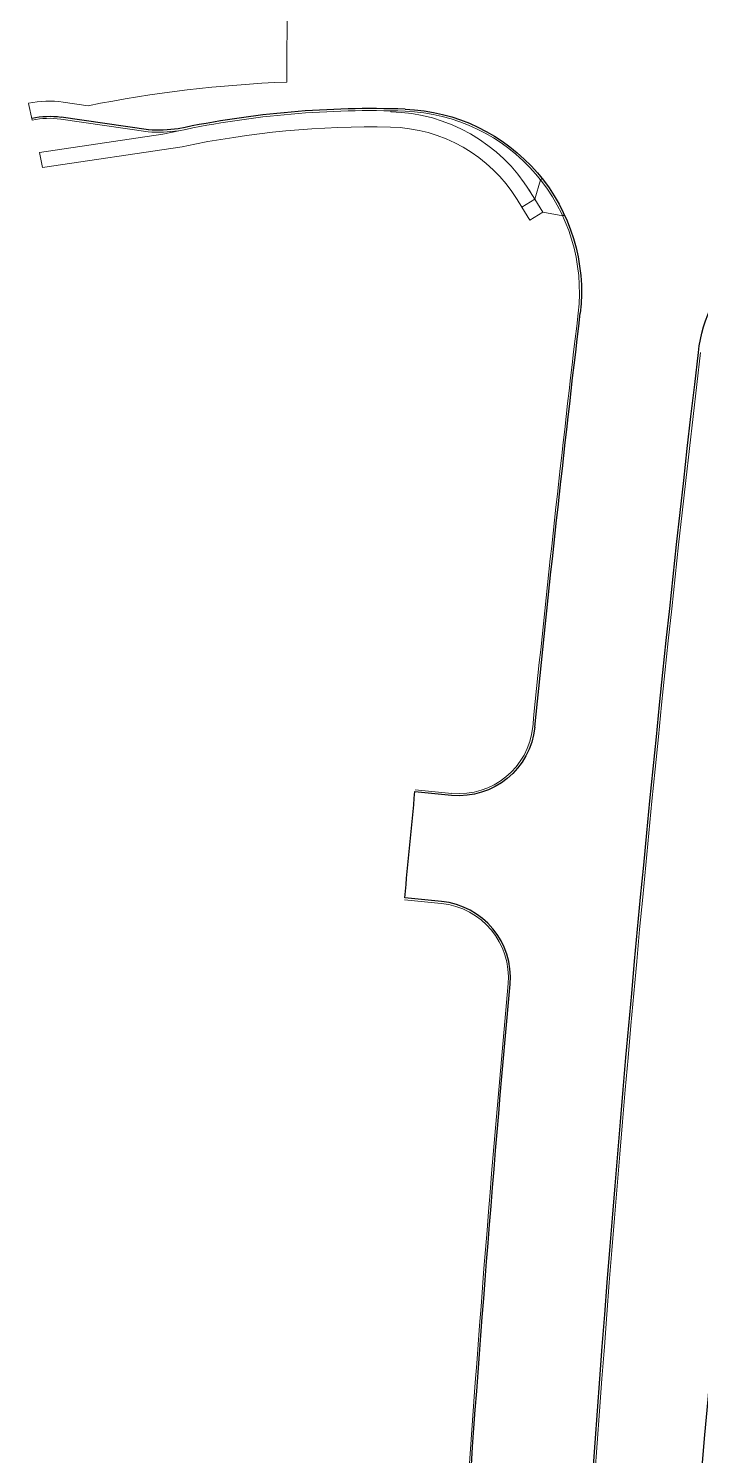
# Model space of a CAD drawing. Extents: x 2536801 to 2538856, y 7112140 to 7131569.
# Drawn here: x 2537953.9 to 2538174.3, y 7128729.5 to 7129198 of the extents above; entities that cross this region are included whole.
import ezdxf

# ---------------------------------------------------------------- set-up
doc = ezdxf.new("R2010")
doc.units = 0
doc.header["$LTSCALE"] = 100
doc.header["$MEASUREMENT"] = 0
for name, color, linetype, lineweight in [('D_BOC_FR', 3, 'Continuous', 13), ('D_BOC_MISC', 6, 'Continuous', 13), ('D_BOC_XST', 4, 'Continuous', 13), ('D_DRVWY_1', 6, 'Continuous', 30), ('D_EOS_ML', 7, 'Continuous', 30), ('D_EOT_ML', 7, 'Continuous', 13), ('D_FOC_FR', 3, 'Continuous', 30), ('D_FOC_XST', 4, 'Continuous', 30)]:
    doc.layers.add(name, color=color, linetype=linetype, lineweight=lineweight)

msp = doc.modelspace()

# ---------------------------------------------------------------- linework, layer by layer
at = {"layer": 'D_BOC_FR', "lineweight": 0, "extrusion": (0, 0, -1)}
for radius, start, end in [(8002.67, 5.776053, 6.755764), (7961.33, 1.824972, 6.697024), (8002.67, 3.737296, 5.171325)]:
    msp.add_arc((-2546081.33, 7128163.15), radius, start, end, dxfattribs=at)
at = {"layer": 'D_BOC_MISC'}
for p, q in [((2538072.74, 7129170.96), (2538072.73, 7129170.63)), ((2537957.49, 7129157.26), (2537997.98, 7129163.3)), ((2537997.98, 7129163.3), (2538003.2, 7129164.4)), ((2537958.56, 7129152.37), (2537957.49, 7129157.26)), ((2537958.56, 7129152.37), (2538004.3, 7129159.18)), ((2538121.89, 7129148.28), (2538120.01, 7129141.93)), ((2538121.89, 7129148.28), (2538122.41, 7129148.69)), ((2538117.75, 7129145.6), (2538120.01, 7129141.93)), ((2538114.21, 7129141.82), (2538115.75, 7129139.32)), ((2538115.75, 7129139.32), (2538120.01, 7129141.93)), ((2538115.75, 7129139.32), (2538118.36, 7129135.06)), ((2538118.36, 7129135.06), (2538122.62, 7129137.67)), ((2538120.01, 7129141.93), (2538122.62, 7129137.67)), ((2538129.14, 7129136.49), (2538122.62, 7129137.67)), ((2538129.14, 7129136.49), (2538129.74, 7129136.77))]:
    msp.add_line(p, q, dxfattribs=at)
at = {"layer": 'D_BOC_MISC', "extrusion": (0, 0, -1)}
for radius in [55, 50]:
    msp.add_arc((-2538071.61, 7129115.64), radius, 91.17, 148.4309, dxfattribs=at)
at = {"layer": 'D_BOC_MISC'}
msp.add_arc((2538066.5, 7128865.38), 300.31, 88.83, 101.9529, dxfattribs=at)
at = {"layer": 'D_BOC_XST'}
for p, q in [((2538038.95, 7129235.78), (2538038.68, 7129180.41)), ((2537955.16, 7129167.89), (2537953.94, 7129173.42)), ((2537973.48, 7129172.65), (2537965.34, 7129173.85))]:
    msp.add_line(p, q, dxfattribs=at)
at = {"layer": 'D_BOC_XST', "lineweight": 0}
msp.add_line((2537993.13, 7129164.04), (2537964.52, 7129168.24), dxfattribs=at)
at = {"layer": 'D_BOC_XST', "extrusion": (0, 0, -1)}
for centre, radius, start, end in [((-2538055.54, 7128760.78), 419.97, 78.7309, 87.6988), ((-2537960.81, 7129142.12), 32.05, 77.6304, 98.0895)]:
    msp.add_arc(centre, radius, start, end, dxfattribs=at)
at = {"layer": 'D_BOC_XST', "lineweight": 0}
msp.add_arc((2538066.5, 7128865.38), 305.65, 87.9507, 101.9529, dxfattribs=at)
at = {"layer": 'D_BOC_XST', "lineweight": 0, "extrusion": (0, 0, -1)}
for centre, radius, start, end in [((-2538075.3, 7129111.54), 59.33, 92.0493, 186.7558), ((-2537960.81, 7129142.12), 26.38, 77.6304, 98.0895), ((-2537996.34, 7129215.41), 51.47, 262.4051, 273.5167)]:
    msp.add_arc(centre, radius, start, end, dxfattribs=at)
at = {"layer": 'D_DRVWY_1'}
for p, q in [((2538092.71, 7128946.24), (2538080.67, 7128947.39)), ((2538089.37, 7128911.4), (2538077.33, 7128912.55))]:
    msp.add_line(p, q, dxfattribs=at)
at = {"layer": 'D_DRVWY_1', "lineweight": 0}
for p, q in [((2538092.77, 7128946.9), (2538080.74, 7128948.06)), ((2538089.31, 7128910.74), (2538077.27, 7128911.89))]:
    msp.add_line(p, q, dxfattribs=at)
at = {"layer": 'D_DRVWY_1', "extrusion": (0, 0, -1)}
for centre, radius, start, end in [((-2538095.1, 7128971.13), 25, 185.7771, 275.4737), ((-2546081.13, 7128163.16), 8038.8, 5.348959, 5.599311)]:
    msp.add_arc(centre, radius, start, end, dxfattribs=at)
at = {"layer": 'D_DRVWY_1', "lineweight": 0, "extrusion": (0, 0, -1)}
msp.add_arc((-2538095.1, 7128971.13), 24.33, 185.7771, 275.4737, dxfattribs=at)
at = {"layer": 'D_DRVWY_1', "lineweight": 0}
msp.add_arc((2538086.99, 7128886.51), 24.33, 354.8297, 84.5263, dxfattribs=at)
at = {"layer": 'D_DRVWY_1'}
msp.add_arc((2538086.99, 7128886.51), 25, 354.8297, 84.5263, dxfattribs=at)
at = {"layer": 'D_EOS_ML', "extrusion": (0, 0, -1)}
msp.add_arc((-2549729.58, 7127736.07), 11597, 2.41046, 9.790869, dxfattribs=at)
at = {"layer": 'D_EOT_ML', "extrusion": (0, 0, -1)}
msp.add_arc((-2549729.58, 7127736.07), 11587, 2.561278, 9.648459, dxfattribs=at)
at = {"layer": 'D_FOC_FR', "extrusion": (0, 0, -1)}
for radius, start, end in [(8002, 5.77705, 6.755764), (7962, 1.824972, 6.697024), (8002, 3.773923, 5.170328)]:
    msp.add_arc((-2546081.33, 7128163.15), radius, start, end, dxfattribs=at)
at = {"layer": 'D_FOC_XST'}
msp.add_line((2537993.23, 7129164.7), (2537964.61, 7129168.9), dxfattribs=at)
for centre, radius, start, end in [((2538066.5, 7128865.38), 306.31, 87.9507, 101.9529), ((2538124, 7129097.5), 50, 353.303, 353.3031)]:
    msp.add_arc(centre, radius, start, end, dxfattribs=at)
at = {"layer": 'D_FOC_XST', "extrusion": (0, 0, -1)}
for centre, radius, start, end in [((-2538075.3, 7129111.54), 60, 92.0493, 186.7558), ((-2537960.81, 7129142.12), 27.05, 77.6304, 98.0895), ((-2537996.34, 7129215.41), 50.8, 262.4051, 273.5167), ((-2538223.31, 7129085.84), 50, 6.6969, 83.1197)]:
    msp.add_arc(centre, radius, start, end, dxfattribs=at)

doc.saveas('drawing.dxf')
